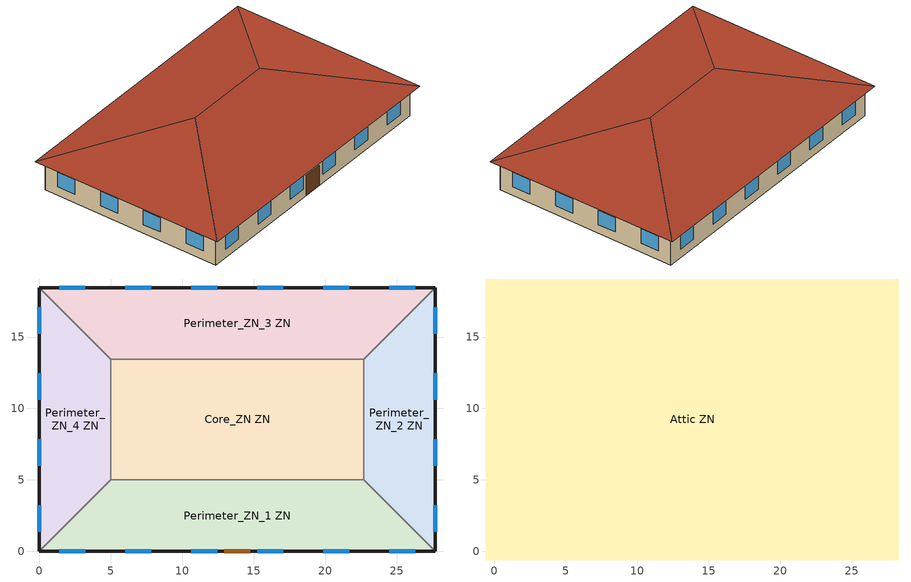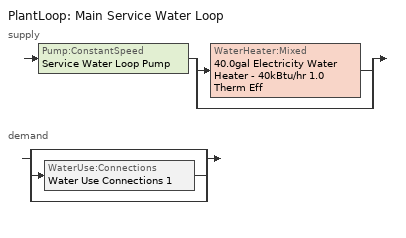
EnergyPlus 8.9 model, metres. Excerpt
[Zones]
Core_ZN ZN
 floor ground (Typical Insulated Carpeted 6in Slab Floor): 22.69,13.46 22.69,5 5,5 5,13.46 z0
 wall to Perimeter_ZN_2 ZN (Typical Interior Wall): 22.69,5 22.69,13.46 z0:3.05
 wall to Perimeter_ZN_3 ZN (Typical Interior Wall): 22.69,13.46 5,13.46 z0:3.05
 wall to Perimeter_ZN_1 ZN (Typical Interior Wall): 5,5 22.69,5 z0:3.05
 wall to Perimeter_ZN_4 ZN (Typical Interior Wall): 5,13.46 5,5 z0:3.05
Perimeter_ZN_1 ZN
 floor ground (Typical Insulated Carpeted 6in Slab Floor): 22.69,5 27.69,0 0,0 5,5 z0
 wall outside (Typical Insulated Exterior Mass Wall R-8.13): 0,0 27.69,0 z0:3.05
 wall to Perimeter_ZN_2 ZN (Typical Interior Wall): 27.69,0 22.69,5 z0:3.05
 wall to Perimeter_ZN_4 ZN (Typical Interior Wall): 5,5 0,0 z0:3.05
 window (U 0.57 SHGC 0.49 Dbl Blue 6mm/6mm Air): 1.39,0 3.22,0 / 6.01,0 7.84,0 / 10.62,0 12.45,0 / 15.24,0 17.07,0 / 19.85,0 21.68,0 / 24.47,0 26.3,0 z0.9:2.42
 door (Typical Insulated Metal Door R-1.43): 12.93,0 14.76,0 z0:2.13
Perimeter_ZN_2 ZN
 floor ground (Typical Insulated Carpeted 6in Slab Floor): 27.69,18.46 27.69,0 22.69,5 22.69,13.46 z0
 wall outside (Typical Insulated Exterior Mass Wall R-8.13): 27.69,0 27.69,18.46 z0:3.05
 wall to Perimeter_ZN_3 ZN (Typical Interior Wall): 27.69,18.46 22.69,13.46 z0:3.05
 window (U 0.57 SHGC 0.49 Dbl Blue 6mm/6mm Air): 27.69,1.39 27.69,3.22 / 27.69,6.01 27.69,7.84 / 27.69,10.62 27.69,12.45 / 27.69,15.24 27.69,17.07 z0.9:2.42
Perimeter_ZN_3 ZN
 floor ground (Typical Insulated Carpeted 6in Slab Floor): 27.69,18.46 22.69,13.46 5,13.46 0,18.46 z0
 wall outside (Typical Insulated Exterior Mass Wall R-8.13): 27.69,18.46 0,18.46 z0:3.05
 wall to Perimeter_ZN_4 ZN (Typical Interior Wall): 0,18.46 5,13.46 z0:3.05
 window (U 0.57 SHGC 0.49 Dbl Blue 6mm/6mm Air): 26.3,18.46 24.47,18.46 / 21.68,18.46 19.85,18.46 / 17.07,18.46 15.24,18.46 / 12.45,18.46 10.62,18.46 / 7.84,18.46 6.01,18.46 / 3.22,18.46 1.39,18.46 z0.9:2.42
Perimeter_ZN_4 ZN
 floor ground (Typical Insulated Carpeted 6in Slab Floor): 0,18.46 5,13.46 5,5 0,0 z0
 wall outside (Typical Insulated Exterior Mass Wall R-8.13): 0,18.46 0,0 z0:3.05
 window (U 0.57 SHGC 0.49 Dbl Blue 6mm/6mm Air): 0,17.07 0,15.24 / 0,12.45 0,10.62 / 0,7.84 0,6.01 / 0,3.22 0,1.39 z0.9:2.42
Attic ZN
 floor outside (Typical Insulated Exterior Mass Floor R-11.49): 28.29,19.06 28.29,-0.6 27.69,0 27.69,18.46 z3.05; 28.29,19.06 27.69,18.46 0,18.46 -0.6,19.06 z3.05; 27.69,0 28.29,-0.6 -0.6,-0.6 0,0 z3.05; -0.6,19.06 0,18.46 0,0 -0.6,-0.6 z3.05
 floor to Core_ZN ZN (Typical Interior Floor): 22.69,13.46 22.69,5 5,5 5,13.46 z3.05
 floor to Perimeter_ZN_2 ZN (Typical Interior Floor): 27.69,18.46 27.69,0 22.69,5 22.69,13.46 z3.05
 floor to Perimeter_ZN_3 ZN (Typical Interior Floor): 27.69,18.46 22.69,13.46 5,13.46 0,18.46 z3.05
 floor to Perimeter_ZN_1 ZN (Typical Interior Floor): 22.69,5 27.69,0 0,0 5,5 z3.05
 floor to Perimeter_ZN_4 ZN (Typical Interior Floor): 0,18.46 5,13.46 5,5 0,0 z3.05
 roof outside (Typical IEAD Roof R-15.87): 18.46,9.23,6.33 28.29,-0.6,3.05 28.29,19.06,3.05; 18.46,9.23,6.33 28.29,19.06,3.05 -0.6,19.06,3.05 9.23,9.23,6.33; 9.23,9.23,6.33 -0.6,-0.6,3.05 28.29,-0.6,3.05 18.46,9.23,6.33; 9.23,9.23,6.33 -0.6,19.06,3.05 -0.6,-0.6,3.05
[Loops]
PlantLoop 'Main Service Water Loop'
 supply: Pump:ConstantSpeed 'Service Water Loop Pump' > split
  | WaterHeater:Mixed '40.0gal Electricity Water Heater - 40kBtu/hr 1.0 Therm Eff'
  | bypass
 demand: split
  | bypass
  | WaterUse:Connections 'Water Use Connections 1'
  | bypass
[Building]
90.1-2004-SmallOffice-ASHRAE 169-2006-5A created: 2018-04-11 13:55:36 -0400: North Axis {deg}=0; Terrain=City; Loads Convergence Tolerance Value=0.04; Temperature Convergence Tolerance Value {deltaC}=0.2; Solar Distribution=FullInteriorAndExterior; Maximum Number of Warmup Days=25; Minimum Number of Warmup Days=6
[Site:Location]
Chicago Ohare Intl Ap_IL_USA: Latitude {deg}=41.98; Longitude {deg}=-87.92; Time Zone {hr}=-6; Elevation {m}=201
[Site:GroundTemperature:BuildingSurface]
19.27, 19.18, 19.29, 19.59, 19.96, 22.25, 22.94, 23.08, 23.06, 20.85, 20.16, 19.63
[Site:WaterMainsTemperature]
Calculation Method=Correlation; Annual Average Outdoor Air Temperature {C}=9.925; Maximum Difference In Monthly Average Outdoor Air Temperatures {deltaC}=28.7
[SizingPeriod:DesignDay] Day of Month=21; Dry-Bulb Temperature Range Modifier Type=DefaultMultipliers; Humidity Condition Type=Wetbulb; Barometric Pressure {Pa}=98934; Rain Indicator=No; Snow Indicator=No; Daylight Saving Time Indicator=No
Name | Month | Day Type | Maximum Dry-Bulb Temperature {C} | Daily Dry-Bulb Temperature Range {deltaC} | Wetbulb or DewPoint at Maximum Dry-Bulb {C} | Wind Speed {m/s} | Wind Direction {deg} | Solar Model Indicator | ASHRAE Clear Sky Optical Depth for Beam Irradiance (taub) | ASHRAE Clear Sky Optical Depth for Diffuse Irradiance (taud) | Sky Clearness
Chicago Ohare Intl Ap Ann Clg .4% Condns DB=>MWB | 7 | SummerDesignDay | 33.3 | 10.5 | 23.7 | 5.2 | 230 | ASHRAETau | 0.455 | 2.05
Chicago Ohare Intl Ap Ann Htg 99.6% Condns DB | 1 | WinterDesignDay | -20 | 0 | -20 | 4.9 | 270 | ASHRAEClearSky |  |  | 0
[Material] Thermal Absorptance=0.9
Name | Roughness | Thickness {m} | Conductivity {W/m-K} | Density {kg/m3} | Specific Heat {J/kg-K} | Solar Absorptance | Visible Absorptance
1/2IN Gypsum | Smooth | 0.0127 | 0.16 | 784.9 | 830 | 0.4 | 0.4
100mm Normalweight concrete floor | MediumSmooth | 0.1016 | 2.31 | 2322 | 832 | 0.7 | 0.7
1IN Stucco | Smooth | 0.0253 | 0.6918 | 1858 | 837 | 0.7 | 0.92
4 in. Normalweight Concrete Floor | MediumRough | 0.1016 | 2.31 | 2322 | 832 | 0.7 | 0.7
6 in. Normalweight Concrete Floor | MediumRough | 0.1524 | 2.31 | 2322 | 832 | 0.7 | 0.7
8IN CONCRETE HW RefBldg | Rough | 0.2032 | 1.311 | 2240 | 836.8 | 0.7 | 0.7
F08 Metal surface; Metal Roof Surface | Smooth | 0.0008 | 45.28 | 7824 | 500 | 0.7 | 0.7
G01 13mm gypsum board | Smooth | 0.0127 | 0.16 | 800 | 1090 | 0.7 | 0.5
Roof Membrane | VeryRough | 0.0095 | 0.16 | 1121.29 | 1460 | 0.77 | 0.7
Std Wood 6inch | MediumSmooth | 0.15 | 0.12 | 540 | 1210 | 0.7 | 0.7
[Material:NoMass] Thermal Absorptance=0.9; Solar Absorptance=0.7
Name | Roughness | Thermal Resistance {m2-K/W} | Visible Absorptance
CP02 CARPET PAD | VeryRough | 0.21648 | 0.8
Typical Carpet Pad | Smooth | 0.21648 | 0.8
Typical Insulation R-0.58 | Smooth | 0.101875 | 0.7
Typical Insulation R-14.76 | Smooth | 2.59864 | 0.7
Typical Insulation R-5.74 | Smooth | 1.01115 | 0.7
Typical Insulation R-8.93 | Smooth | 1.57183 | 0.7
[WindowMaterial:Gas]
AIR 6MM: Gas Type=Air; Thickness {m}=0.0063
[WindowMaterial:Glazing] Optical Data Type=SpectralAverage; Thickness {m}=0.006; Infrared Transmittance at Normal Incidence=0; Front Side Infrared Hemispherical Emissivity=0.84; Back Side Infrared Hemispherical Emissivity=0.84; Conductivity {W/m-K}=0.9; Dirt Correction Factor for Solar and Visible Transmittance=1; Solar Diffusing=No
Name | Solar Transmittance at Normal Incidence | Front Side Solar Reflectance at Normal Incidence | Back Side Solar Reflectance at Normal Incidence | Visible Transmittance at Normal Incidence | Front Side Visible Reflectance at Normal Incidence | Back Side Visible Reflectance at Normal Incidence
BLUE 6MM | 0.48 | 0.05 | 0.05 | 0.57 | 0.06 | 0.06
CLEAR 6MM | 0.775 | 0.071 | 0.071 | 0.881 | 0.08 | 0.08
[Construction]
InteriorFurnishings: Std Wood 6inch
Typical IEAD Roof R-15.87: Roof Membrane, Typical Insulation R-14.76, Metal Roof Surface
Typical Insulated Carpeted 6in Slab Floor: 6 in. Normalweight Concrete Floor, Typical Carpet Pad
Typical Insulated Exterior Mass Floor R-11.49: Typical Insulation R-8.93, 4 in. Normalweight Concrete Floor, Typical Carpet Pad
Typical Insulated Exterior Mass Wall R-8.13: 1IN Stucco, 8IN CONCRETE HW RefBldg, Typical Insulation R-5.74, 1/2IN Gypsum
Typical Insulated Metal Door R-1.43: F08 Metal surface, Typical Insulation R-0.58
Typical Interior Floor: 100mm Normalweight concrete floor, CP02 CARPET PAD
Typical Interior Wall: G01 13mm gypsum board, G01 13mm gypsum board
U 0.57 SHGC 0.49 Dbl Blue 6mm/6mm Air: BLUE 6MM, AIR 6MM, CLEAR 6MM
[Zone]
Name | Part of Total Floor Area
Attic ZN | No
Core_ZN ZN; Perimeter_ZN_1 ZN; Perimeter_ZN_2 ZN; Perimeter_ZN_3 ZN; Perimeter_ZN_4 ZN | Yes
[InternalMass] Construction=InteriorFurnishings
Name | Zone | Surface Area {m2}
Core_ZN Mass | Core_ZN ZN | 299.3148
Perimeter_ZN_1 Mass | Perimeter_ZN_1 ZN | 226.9
Perimeter_ZN_2 Mass | Perimeter_ZN_2 ZN | 134.6
Perimeter_ZN_3 Mass | Perimeter_ZN_3 ZN | 226.9
Perimeter_ZN_4 Mass | Perimeter_ZN_4 ZN | 134.6
[ZoneControl:Thermostat] Control Object Type 1=ThermostatSetpoint:DualSetpoint
Name | Zone or ZoneList | Control Type Schedule | Control Name 1
Core_ZN ZN Thermostat | Core_ZN ZN | Core_ZN ZN Thermostat Schedule | Office WholeBuilding - Sm Office Thermostat 5
Perimeter_ZN_1 ZN Thermostat | Perimeter_ZN_1 ZN | Perimeter_ZN_1 ZN Thermostat Schedule | Office WholeBuilding - Sm Office Thermostat 1
Perimeter_ZN_2 ZN Thermostat | Perimeter_ZN_2 ZN | Perimeter_ZN_2 ZN Thermostat Schedule | Office WholeBuilding - Sm Office Thermostat 2
Perimeter_ZN_3 ZN Thermostat | Perimeter_ZN_3 ZN | Perimeter_ZN_3 ZN Thermostat Schedule | Office WholeBuilding - Sm Office Thermostat 3
Perimeter_ZN_4 ZN Thermostat | Perimeter_ZN_4 ZN | Perimeter_ZN_4 ZN Thermostat Schedule | Office WholeBuilding - Sm Office Thermostat 4
[ThermostatSetpoint:DualSetpoint] Heating Setpoint Temperature Schedule=OfficeSmall HTGSETP_SCH_NO_OPTIMUM; Cooling Setpoint Temperature Schedule=OfficeSmall CLGSETP_SCH_NO_OPTIMUM
Office WholeBuilding - Sm Office Thermostat 5; Office WholeBuilding - Sm Office Thermostat 1; Office WholeBuilding - Sm Office Thermostat 2; Office WholeBuilding - Sm Office Thermostat 3; Office WholeBuilding - Sm Office Thermostat 4
[ZoneHVAC:PackagedTerminalHeatPump] Availability Schedule=Always On Discrete hvac_library; Cooling Supply Air Flow Rate {m3/s}=Autosize; Heating Supply Air Flow Rate {m3/s}=Autosize; No Load Supply Air Flow Rate {m3/s}=Autosize; Cooling Outdoor Air Flow Rate {m3/s}=Autosize; Heating Outdoor Air Flow Rate {m3/s}=Autosize; No Load Outdoor Air Flow Rate {m3/s}=Autosize; Heating Convergence Tolerance=0.001; Cooling Convergence Tolerance=0.001; Maximum Supply Air Temperature from Supplemental Heater {C}=Autosize; Maximum Outdoor Dry-Bulb Temperature for Supplemental Heater Operation {C}=21; Fan Placement=DrawThrough
Name | Supply Air Fan | Heating Coil | Cooling Coil | Supplemental Heating Coil
Zone1PTHP | Zone1PTHPFan | Zone1PTHPDXHeatCoil | Zone1PTHPDXCoolCoil | Zone1PTHPElecHtgBackupCoil
Zone2PTHP | Zone1PTHPFan 3 | Zone2PTHPDXHeatCoil | Zone2PTHPDXCoolCoil | Zone2PTHPElecHtgBackupCoil
Zone3PTHP | Zone3PTHPFan | Zone3PTHPDXHeatCoil | Zone3PTHPDXCoolCoil | Zone3PTHPElecHtgBackupCoil
Zone4PTHP | Zone4PTHPFan | Zone4PTHPDXHeatCoil | Zone4PTHPDXCoolCoil | Zone4PTHPElecHtgBackupCoil
Zone5PTHP | Zone5PTHPFan | Zone5PTHPDXHeatCoil | Zone5PTHPDXCoolCoil | Zone5PTHPElecHtgBackupCoil
[Fan:ConstantVolume] Availability Schedule=Always On Discrete hvac_library; Fan Total Efficiency=0.7; Pressure Rise {Pa}=250; Maximum Flow Rate {m3/s}=AutoSize; Motor Efficiency=0.9; Motor In Airstream Fraction=1
Zone1PTHPFan; Zone1PTHPFan 3; Zone3PTHPFan; Zone4PTHPFan; Zone5PTHPFan
[Coil:Heating:DX:SingleSpeed] Availability Schedule=Always On Discrete hvac_library; Gross Rated Heating Capacity {W}=Autosize; Gross Rated Heating COP {W/W}=5; Rated Air Flow Rate {m3/s}=Autosize; Rated Supply Fan Power Per Volume Flow Rate {W/(m3/s)}=773.3; Heating Capacity Function of Temperature Curve=OS:Curve:Biquadratic 11; Heating Capacity Function of Flow Fraction Curve=OS:Curve:Quadratic 14; Energy Input Ratio Function of Temperature Curve=OS:Curve:Biquadratic 12; Energy Input Ratio Function of Flow Fraction Curve=OS:Curve:Quadratic 15; Part Load Fraction Correlation Curve=OS:Curve:Quadratic 16; Minimum Outdoor Dry-Bulb Temperature for Compressor Operation {C}=-8; Maximum Outdoor Dry-Bulb Temperature for Defrost Operation {C}=5; Crankcase Heater Capacity {W}=0; Maximum Outdoor Dry-Bulb Temperature for Crankcase Heater Operation {C}=10; Defrost Strategy=Resistive; Defrost Control=Timed; Defrost Time Period Fraction=0.166667; Resistive Defrost Heater Capacity {W}=2000
Zone1PTHPDXHeatCoil; Zone2PTHPDXHeatCoil; Zone3PTHPDXHeatCoil; Zone4PTHPDXHeatCoil; Zone5PTHPDXHeatCoil
[Coil:Cooling:DX:SingleSpeed] Availability Schedule=Always On Discrete hvac_library; Gross Rated Total Cooling Capacity {W}=Autosize; Gross Rated Sensible Heat Ratio=Autosize; Gross Rated Cooling COP {W/W}=3; Rated Air Flow Rate {m3/s}=Autosize; Rated Evaporator Fan Power Per Volume Flow Rate {W/(m3/s)}=773.3; Total Cooling Capacity Function of Temperature Curve=OS:Curve:Biquadratic 9; Total Cooling Capacity Function of Flow Fraction Curve=OS:Curve:Quadratic 11; Energy Input Ratio Function of Temperature Curve=OS:Curve:Biquadratic 10; Energy Input Ratio Function of Flow Fraction Curve=OS:Curve:Quadratic 12; Part Load Fraction Correlation Curve=OS:Curve:Quadratic 13; Condenser Type=AirCooled; Evaporative Condenser Effectiveness=0; Evaporative Condenser Air Flow Rate {m3/s}=Autosize; Evaporative Condenser Pump Rated Power Consumption {W}=Autosize; Crankcase Heater Capacity {W}=0; Maximum Outdoor Dry-Bulb Temperature for Crankcase Heater Operation {C}=0; Basin Heater Capacity {W/K}=0; Basin Heater Setpoint Temperature {C}=10
Zone1PTHPDXCoolCoil; Zone2PTHPDXCoolCoil; Zone3PTHPDXCoolCoil; Zone4PTHPDXCoolCoil; Zone5PTHPDXCoolCoil
[Coil:Heating:Electric] Availability Schedule=Always On Discrete hvac_library; Efficiency=1; Nominal Capacity {W}=0
Zone1PTHPElecHtgBackupCoil; Zone2PTHPElecHtgBackupCoil; Zone3PTHPElecHtgBackupCoil; Zone4PTHPElecHtgBackupCoil; Zone5PTHPElecHtgBackupCoil
[Zone equipment]
Core_ZN ZN: Zone1PTHP
Perimeter_ZN_1 ZN: Zone2PTHP
Perimeter_ZN_2 ZN: Zone3PTHP
Perimeter_ZN_3 ZN: Zone4PTHP
Perimeter_ZN_4 ZN: Zone5PTHP
[Sizing:Zone] Zone Cooling Design Supply Air Temperature Input Method=SupplyAirTemperature; Zone Cooling Design Supply Air Temperature {C}=12.8; Zone Cooling Design Supply Air Temperature Difference {deltaC}=11.11; Zone Heating Design Supply Air Temperature Input Method=SupplyAirTemperature; Zone Heating Design Supply Air Temperature {C}=40; Zone Heating Design Supply Air Temperature Difference {deltaC}=11.11; Zone Cooling Design Supply Air Humidity Ratio {kgWater/kgDryAir}=0.0085; Zone Heating Design Supply Air Humidity Ratio {kgWater/kgDryAir}=0.008; Design Specification Outdoor Air Object=Office WholeBuilding - Sm Office Ventilation; Cooling Design Air Flow Method=DesignDay; Cooling Design Air Flow Rate {m3/s}=0; Cooling Minimum Air Flow per Zone Floor Area {m3/s-m2}=0.000762; Cooling Minimum Air Flow {m3/s}=0; Cooling Minimum Air Flow Fraction=0; Heating Design Air Flow Method=DesignDay; Heating Design Air Flow Rate {m3/s}=0; Heating Maximum Air Flow per Zone Floor Area {m3/s-m2}=0.002032; Heating Maximum Air Flow {m3/s}=0.141576; Heating Maximum Air Flow Fraction=0.3; Account for Dedicated Outdoor Air System=No
Name | Design Specification Zone Air Distribution Object
Core_ZN ZN | Core_ZN ZN Design Spec Zone Air Dist
Perimeter_ZN_1 ZN | Perimeter_ZN_1 ZN Design Spec Zone Air Dist
Perimeter_ZN_2 ZN | Perimeter_ZN_2 ZN Design Spec Zone Air Dist
Perimeter_ZN_3 ZN | Perimeter_ZN_3 ZN Design Spec Zone Air Dist
Perimeter_ZN_4 ZN | Perimeter_ZN_4 ZN Design Spec Zone Air Dist
[DesignSpecification:ZoneAirDistribution] Zone Air Distribution Effectiveness in Cooling Mode=1; Zone Air Distribution Effectiveness in Heating Mode=1
Core_ZN ZN Design Spec Zone Air Dist; Perimeter_ZN_1 ZN Design Spec Zone Air Dist; Perimeter_ZN_2 ZN Design Spec Zone Air Dist; Perimeter_ZN_3 ZN Design Spec Zone Air Dist; Perimeter_ZN_4 ZN Design Spec Zone Air Dist
[DesignSpecification:OutdoorAir]
Office WholeBuilding - Sm Office Ventilation: Outdoor Air Method=Sum; Outdoor Air Flow per Person {m3/s-person}=0; Outdoor Air Flow per Zone Floor Area {m3/s-m2}=0.000508; Outdoor Air Flow per Zone {m3/s}=0; Outdoor Air Flow Air Changes per Hour {1/hr}=0
[ZoneInfiltration:DesignFlowRate] Schedule=OfficeSmall INFIL_QUARTER_ON_SCH; Design Flow Rate Calculation Method=Flow/ExteriorArea; Flow per Exterior Surface Area {m3/s-m2}=0.00102523; Constant Term Coefficient=0; Temperature Term Coefficient=0; Velocity Term Coefficient=0.224; Velocity Squared Term Coefficient=0
Name | Zone or ZoneList
Perimeter_ZN_1 Infiltration | Perimeter_ZN_1 ZN
Perimeter_ZN_2 Infiltration | Perimeter_ZN_2 ZN
Perimeter_ZN_3 Infiltration | Perimeter_ZN_3 ZN
Perimeter_ZN_4 Infiltration | Perimeter_ZN_4 ZN
[PlantLoop]
Main Service Water Loop: Fluid Type=Water; Plant Equipment Operation Scheme=Main Service Water Loop Operation Schemes; Maximum Loop Temperature {C}=60; Minimum Loop Temperature {C}=10; Maximum Loop Flow Rate {m3/s}=Autosize; Minimum Loop Flow Rate {m3/s}=0; Plant Loop Volume {m3}=Autocalculate; Load Distribution Scheme=Optimal; Plant Loop Demand Calculation Scheme=SingleSetpoint
[Sizing:Plant]
Main Service Water Loop: Loop Type=Heating; Design Loop Exit Temperature {C}=60; Loop Design Temperature Difference {deltaC}=5; Sizing Option=NonCoincident; Zone Timesteps in Averaging Window=1; Coincident Sizing Factor Mode=None
[Pump:ConstantSpeed]
Service Water Loop Pump: Design Flow Rate {m3/s}=Autosize; Design Pump Head {Pa}=0.001; Design Power Consumption {W}=Autosize; Motor Efficiency=0.825; Fraction of Motor Inefficiencies to Fluid Stream=0; Pump Control Type=Intermittent; Design Power Sizing Method=PowerPerFlowPerPressure; Design Electric Power per Unit Flow Rate {W/(m3/s)}=348701.1; Design Shaft Power per Unit Flow Rate per Unit Head=1.28205
[WaterHeater:Mixed]
40.0gal Electricity Water Heater - 40kBtu/hr 1.0 Therm Eff: Tank Volume {m3}=0.151416; Setpoint Temperature Schedule=Service Water Loop Temp - 140F; Deadband Temperature Difference {deltaC}=2; Maximum Temperature Limit {C}=82.2222; Heater Control Type=Cycle; Heater Maximum Capacity {W}=11722.8; Heater Ignition Minimum Flow Rate {m3/s}=0; Heater Ignition Delay {s}=0; Heater Fuel Type=Electricity; Heater Thermal Efficiency=1; Off Cycle Parasitic Fuel Consumption Rate {W}=570.999; Off Cycle Parasitic Fuel Type=Electricity; Off Cycle Parasitic Heat Fraction to Tank=0.8; On Cycle Parasitic Fuel Consumption Rate {W}=570.999; On Cycle Parasitic Fuel Type=Electricity; On Cycle Parasitic Heat Fraction to Tank=0; Ambient Temperature Indicator=Schedule; Ambient Temperature Schedule=Water Heater Ambient Temp Schedule - 70F; Off Cycle Loss Coefficient to Ambient Temperature {W/K}=1.87331; Off Cycle Loss Fraction to Zone=1; On Cycle Loss Coefficient to Ambient Temperature {W/K}=1.87331; On Cycle Loss Fraction to Zone=1; Use Side Effectiveness=1; Source Side Effectiveness=1; Use Side Design Flow Rate {m3/s}=Autosize; Source Side Design Flow Rate {m3/s}=Autosize; Indirect Water Heating Recovery Time {hr}=1.5; Source Side Flow Control Mode=IndirectHeatPrimarySetpoint
[SetpointManager:Scheduled]
Service hot water setpoint manager: Control Variable=Temperature; Schedule=Service Water Loop Temp - 140F
[WaterUse:Connections]
Water Use Connections 1: Water Use Equipment Name 1=Main Service Water Use 0.06gal/min
[WaterUse:Equipment]
Main Service Water Use 0.06gal/min: Peak Flow Rate {m3/s}=4.03777e-06; Flow Rate Fraction Schedule=OfficeSmall BLDG_SWH_SCH; Target Temperature Schedule=Mixed Water At Faucet Temp - 120F; Sensible Fraction Schedule=Fraction Sensible - 0.2; Latent Fraction Schedule=Fraction Latent - 0.05
[PlantEquipmentOperationSchemes]
Main Service Water Loop Operation Schemes: Control Scheme Object Type 1=PlantEquipmentOperation:HeatingLoad; Control Scheme Name 1=Main Service Water Loop Heating Operation Scheme; Control Scheme Schedule Name 1=Always On Discrete
[PlantEquipmentOperation:HeatingLoad]
Main Service Water Loop Heating Operation Scheme: Load Range Lower Limit 1 {W}=0; Load Range Upper Limit 1 {W}=1000000000; Range Equipment List Name 1=Main Service Water Loop Heating Equipment List
[PlantEquipmentList]
Main Service Water Loop Heating Equipment List: WaterHeater:Mixed, 40.0gal Electricity Water Heater - 40kBtu/hr 1.0 Therm Eff
[Exterior:Lights]
NonDimming Exterior Lights Def: Schedule=OfficeSmall Exterior_Lgt_ALWAYS_ON; Design Level {W}=1634; Control Option=AstronomicalClock
[EnergyManagementSystem:GlobalVariable]
CurveInput2_1
CurveInput2_2
CurveInput2_3
CurveInput2_4
CurveInput2_5
[EnergyManagementSystem:Sensor]
Name | Output:Variable or Output:Meter Index Key | Output:Variable or Output:Meter
ActualCurve1; ActualCurve2; ActualCurve3; ActualCurve4; ActualCurve5 | OS:Curve:Biquadratic 9 | Performance Curve Output Value
CoilInletDBT1 | Zone1PTHP Mixed Air Node | System Node Temperature
CoilInletDBT2 | Zone4PTHP Mixed Air Node | System Node Temperature
CoilInletDBT3 | Zone2PTHP Mixed Air Node | System Node Temperature
CoilInletDBT4 | Zone5PTHP Mixed Air Node | System Node Temperature
CoilInletDBT5 | Zone3PTHP Mixed Air Node | System Node Temperature
CoilInletW1 | Zone1PTHP Mixed Air Node | System Node Humidity Ratio
CoilInletW2 | Zone4PTHP Mixed Air Node | System Node Humidity Ratio
CoilInletW3 | Zone2PTHP Mixed Air Node | System Node Humidity Ratio
CoilInletW4 | Zone5PTHP Mixed Air Node | System Node Humidity Ratio
CoilInletW5 | Zone3PTHP Mixed Air Node | System Node Humidity Ratio
OAT1 | Zone1PTHP OA Node | System Node Temperature
OAT2 | Zone4PTHP OA Node | System Node Temperature
OAT3 | Zone2PTHP OA Node | System Node Temperature
OAT4 | Zone5PTHP OA Node | System Node Temperature
OAT5 | Zone3PTHP OA Node | System Node Temperature
Pressure1 | Zone1PTHP OA Node | System Node Pressure
Pressure2 | Zone4PTHP OA Node | System Node Pressure
Pressure3 | Zone2PTHP OA Node | System Node Pressure
Pressure4 | Zone5PTHP OA Node | System Node Pressure
Pressure5 | Zone3PTHP OA Node | System Node Pressure
[EnergyManagementSystem:Actuator] Actuated Component Unique=OS:Curve:Biquadratic 9; Actuated Component Type=Curve; Actuated Component Control Type=Curve Result
CurveOverwrite1; CurveOverwrite2; CurveOverwrite3; CurveOverwrite4; CurveOverwrite5
[EnergyManagementSystem:Program]
CurveOverwriteMGR: SET TTmp_1 = CoilInletDBT1; SET WTmp_1 = CoilInletW1; SET PTmp_1 = Pressure1; SET MyWB_1 = @TwbFnTdbWPb TTmp_1 WTmp_1 PTmp_1; SET IVOnea_1 = MyWB_1; SET IVTwo_1 = OAT1; SET IVThree_1 = IVOnea_1*IVTwo_1; SET C1_1 = 0.42415; SET C2_1 = 0.04426; SET C3_1 = -0.00042; SET C4_1 = 0.00333; SET C5_1 = -8.0e-05; SET C6_1 = -0.00021; SET C1_a1 = 0.942567793; SET C2_a1 = -0.009543347; SET C3_a1 = 0.00068377; SET C4_a1 = -0.011042676; SET C5_a1 = 5.249e-06; SET C6_a1 = -9.72e-06; SET LeftCurveInput_1=C1_1+(C2_1*IVOnea_1)+(C3_1*IVOnea_1*IVonea_1); SET RightCurveInput_1=(C4_1*IVTwo_1)+(C5_1*IVTwo_1*IVTwo_1)+(C6_1*IVThree_1); SET CurveInput_1 = LeftCurveInput_1 + RightCurveInput_1; SET #CurveInput2_1 = CurveInput_1; IF OAT1>31; SET LeftCurveInput_1=C1_a1+(C2_a1*IVOnea_1)+(C3_a1*IVOnea_1*IVonea_1); SET RightCurveInput_1=(C4_a1*IVTwo_1)+(C5_a1*IVTwo_1*IVTwo_1)+(C6_a1*IVThree_1); SET CurveInput_1=LeftCurveInput_1 + RightCurveInput_1; ENDIF; SET CurveOverwrite1 = CurveInput_1; SET TTmp_2 = CoilInletDBT2; SET WTmp_2 = CoilInletW2; SET PTmp_2 = Pressure2; SET MyWB_2 = @TwbFnTdbWPb TTmp_2 WTmp_2 PTmp_2; SET IVOnea_2 = MyWB_2; SET IVTwo_2 = OAT2; SET IVThree_2 = IVOnea_2*IVTwo_2; SET C1_2 = 0.42415; SET C2_2 = 0.04426; SET C3_2 = -0.00042; SET C4_2 = 0.00333; SET C5_2 = -8.0e-05; SET C6_2 = -0.00021; SET C1_a2 = 0.942567793; SET C2_a2 = -0.009543347; SET C3_a2 = 0.00068377; SET C4_a2 = -0.011042676; SET C5_a2 = 5.249e-06; SET C6_a2 = -9.72e-06; SET LeftCurveInput_2=C1_2+(C2_2*IVOnea_2)+(C3_2*IVOnea_2*IVonea_2); SET RightCurveInput_2=(C4_2*IVTwo_2)+(C5_2*IVTwo_2*IVTwo_2)+(C6_2*IVThree_2); SET CurveInput_2 = LeftCurveInput_2 + RightCurveInput_2; SET #CurveInput2_2 = CurveInput_2; IF OAT2>31; SET LeftCurveInput_2=C1_a2+(C2_a2*IVOnea_2)+(C3_a2*IVOnea_2*IVonea_2); SET RightCurveInput_2=(C4_a2*IVTwo_2)+(C5_a2*IVTwo_2*IVTwo_2)+(C6_a2*IVThree_2); SET CurveInput_2=LeftCurveInput_2 + RightCurveInput_2; ENDIF; SET CurveOverwrite2 = CurveInput_2; SET TTmp_3 = CoilInletDBT3; SET WTmp_3 = CoilInletW3; SET PTmp_3 = Pressure3; SET MyWB_3 = @TwbFnTdbWPb TTmp_3 WTmp_3 PTmp_3; SET IVOnea_3 = MyWB_3; SET IVTwo_3 = OAT3; SET IVThree_3 = IVOnea_3*IVTwo_3; SET C1_3 = 0.42415; SET C2_3 = 0.04426; SET C3_3 = -0.00042; SET C4_3 = 0.00333; SET C5_3 = -8.0e-05; SET C6_3 = -0.00021; SET C1_a3 = 0.942567793; SET C2_a3 = -0.009543347; SET C3_a3 = 0.00068377; SET C4_a3 = -0.011042676; SET C5_a3 = 5.249e-06; SET C6_a3 = -9.72e-06; SET LeftCurveInput_3=C1_3+(C2_3*IVOnea_3)+(C3_3*IVOnea_3*IVonea_3); SET RightCurveInput_3=(C4_3*IVTwo_3)+(C5_3*IVTwo_3*IVTwo_3)+(C6_3*IVThree_3); SET CurveInput_3 = LeftCurveInput_3 + RightCurveInput_3; SET #CurveInput2_3 = CurveInput_3; IF OAT3>31; SET LeftCurveInput_3=C1_a3+(C2_a3*IVOnea_3)+(C3_a3*IVOnea_3*IVonea_3); SET RightCurveInput_3=(C4_a3*IVTwo_3)+(C5_a3*IVTwo_3*IVTwo_3)+(C6_a3*IVThree_3); SET CurveInput_3=LeftCurveInput_3 + RightCurveInput_3; ENDIF; SET CurveOverwrite3 = CurveInput_3; SET TTmp_4 = CoilInletDBT4; SET WTmp_4 = CoilInletW4; SET PTmp_4 = Pressure4; SET MyWB_4 = @TwbFnTdbWPb TTmp_4 WTmp_4 PTmp_4; SET IVOnea_4 = MyWB_4; SET IVTwo_4 = OAT4; SET IVThree_4 = IVOnea_4*IVTwo_4; SET C1_4 = 0.42415; SET C2_4 = 0.04426; SET C3_4 = -0.00042; SET C4_4 = 0.00333; SET C5_4 = -8.0e-05; SET C6_4 = -0.00021; SET C1_a4 = 0.942567793; SET C2_a4 = -0.009543347; SET C3_a4 = 0.00068377; SET C4_a4 = -0.011042676; SET C5_a4 = 5.249e-06; SET C6_a4 = -9.72e-06; SET LeftCurveInput_4=C1_4+(C2_4*IVOnea_4)+(C3_4*IVOnea_4*IVonea_4); SET RightCurveInput_4=(C4_4*IVTwo_4)+(C5_4*IVTwo_4*IVTwo_4)+(C6_4*IVThree_4); SET CurveInput_4 = LeftCurveInput_4 + RightCurveInput_4; SET #CurveInput2_4 = CurveInput_4; IF OAT4>31; SET LeftCurveInput_4=C1_a4+(C2_a4*IVOnea_4)+(C3_a4*IVOnea_4*IVonea_4); SET RightCurveInput_4=(C4_a4*IVTwo_4)+(C5_a4*IVTwo_4*IVTwo_4)+(C6_a4*IVThree_4); SET CurveInput_4=LeftCurveInput_4 + RightCurveInput_4; ENDIF; SET CurveOverwrite4 = CurveInput_4; SET TTmp_5 = CoilInletDBT5; SET WTmp_5 = CoilInletW5; SET PTmp_5 = Pressure5; SET MyWB_5 = @TwbFnTdbWPb TTmp_5 WTmp_5 PTmp_5; SET IVOnea_5 = MyWB_5; SET IVTwo_5 = OAT5; SET IVThree_5 = IVOnea_5*IVTwo_5; SET C1_5 = 0.42415; SET C2_5 = 0.04426; SET C3_5 = -0.00042; SET C4_5 = 0.00333; SET C5_5 = -8.0e-05; SET C6_5 = -0.00021; SET C1_a5 = 0.942567793; SET C2_a5 = -0.009543347; SET C3_a5 = 0.00068377; SET C4_a5 = -0.011042676; SET C5_a5 = 5.249e-06; SET C6_a5 = -9.72e-06; SET LeftCurveInput_5=C1_5+(C2_5*IVOnea_5)+(C3_5*IVOnea_5*IVonea_5); SET RightCurveInput_5=(C4_5*IVTwo_5)+(C5_5*IVTwo_5*IVTwo_5)+(C6_5*IVThree_5); SET CurveInput_5 = LeftCurveInput_5 + RightCurveInput_5; SET #CurveInput2_5 = CurveInput_5; IF OAT5>31; SET LeftCurveInput_5=C1_a5+(C2_a5*IVOnea_5)+(C3_a5*IVOnea_5*IVonea_5); SET RightCurveInput_5=(C4_a5*IVTwo_5)+(C5_a5*IVTwo_5*IVTwo_5)+(C6_a5*IVThree_5); SET CurveInput_5=LeftCurveInput_5 + RightCurveInput_5; ENDIF; SET CurveOverwrite5 = CurveInput_5
[EnergyManagementSystem:ProgramCallingManager]
EMSBasedCurveManager: AfterPredictorBeforeHVACManagers; CurveOverwriteMGR
[EnergyManagementSystem:OutputVariable] Type of Data in Variable=Averaged; Update Frequency=ZoneTimeStep
Name | EMS Variable
ERLCurveValue1 | ActualCurve1
ERLCurveValue2 | ActualCurve2
ERLCurveValue3 | ActualCurve3
ERLCurveValue4 | ActualCurve4
ERLCurveValue5 | ActualCurve5
NewCurveValue1 | CurveOverwrite1
NewCurveValue2 | CurveOverwrite2
NewCurveValue3 | CurveOverwrite3
NewCurveValue4 | CurveOverwrite4
NewCurveValue5 | CurveOverwrite5
OldCurveValue1 | CurveInput2_1
OldCurveValue2 | CurveInput2_2
OldCurveValue3 | CurveInput2_3
OldCurveValue4 | CurveInput2_4
OldCurveValue5 | CurveInput2_5
[Schedule:Compact]
Core_ZN ZN Thermostat Schedule; Perimeter_ZN_1 ZN Thermostat Schedule; Perimeter_ZN_2 ZN Thermostat Schedule; Perimeter_ZN_3 ZN Thermostat Schedule; Perimeter_ZN_4 ZN Thermostat Schedule: Through: 12/31, For: AllDays, Until: 24:00, 4
[Schedule:Day:Interval]
OfficeSmall HTGSETP_SCH_NO_OPTIMUM Default; OfficeSmall HTGSETP_SCH_NO_OPTIMUM Summer Design Day: No, 24:00, 15.56
OfficeSmall HTGSETP_SCH_NO_OPTIMUM Wkdy Day: No, 06:00, 15.56, 19:00, 21.11, 24:00, 15.56
OfficeSmall HTGSETP_SCH_NO_OPTIMUM Winter Design Day: No, 24:00, 21.11
OfficeSmall CLGSETP_SCH_NO_OPTIMUM Default; OfficeSmall CLGSETP_SCH_NO_OPTIMUM Winter Design Day: No, 24:00, 29.44
OfficeSmall CLGSETP_SCH_NO_OPTIMUM Wkdy Day: No, 06:00, 29.44, 18:00, 23.89, 24:00, 29.44
OfficeSmall CLGSETP_SCH_NO_OPTIMUM Summer Design Day: No, 24:00, 23.89
OfficeSmall BLDG_SWH_SCH Default: No, 24:00, 0
OfficeSmall BLDG_SWH_SCH Summer Design Day; OfficeSmall BLDG_SWH_SCH Winter Design Day; OfficeSmall BLDG_SWH_SCH WntrDsn|SmrDsn|Wkdy Day: No, 07:00, 0, 08:00, 0.27, 09:00, 0.55, 11:00, 0.64, 12:00, 0.82, 13:00, 1, 14:00, 0.91, 16:00, 0.55, 17:00, 0.73, 19:00, 0.37, 20:00, 0.18, 21:00, 0.27, 22:00, 0.09, 24:00, 0
OfficeSmall Exterior_Lgt_ALWAYS_ON Default; OfficeSmall Exterior_Lgt_ALWAYS_ON Summer Design Day; OfficeSmall Exterior_Lgt_ALWAYS_ON Winter Design Day; OfficeSmall INFIL_QUARTER_ON_SCH Default: No, 24:00, 1
OfficeSmall INFIL_QUARTER_ON_SCH SmrDsn|Wkdy Day; OfficeSmall INFIL_QUARTER_ON_SCH Summer Design Day: No, 07:00, 1, 19:00, 0.25, 24:00, 1
OfficeSmall INFIL_QUARTER_ON_SCH Winter Design Day; OfficeSmall INFIL_QUARTER_ON_SCH WntrDsn|Sat Day: No, 07:00, 1, 18:00, 0.25, 24:00, 1
Schedule Day 25: No, 24:00, 0.2
Schedule Day 26: No, 24:00, 0.05
Schedule Day 27: No, 24:00, 48.8889
Service Water Loop Temp - 140F Default: No, 24:00, 60
Water Heater Ambient Temp Schedule - 70F Default: No, 24:00, 21.1111
[Schedule:Week:Daily]
OfficeSmall HTGSETP_SCH_NO_OPTIMUM Week Rule - Jan1-Dec31: OfficeSmall HTGSETP_SCH_NO_OPTIMUM Default, OfficeSmall HTGSETP_SCH_NO_OPTIMUM Wkdy Day, OfficeSmall HTGSETP_SCH_NO_OPTIMUM Wkdy Day, OfficeSmall HTGSETP_SCH_NO_OPTIMUM Wkdy Day, OfficeSmall HTGSETP_SCH_NO_OPTIMUM Wkdy Day, OfficeSmall HTGSETP_SCH_NO_OPTIMUM Wkdy Day, OfficeSmall HTGSETP_SCH_NO_OPTIMUM Default, OfficeSmall HTGSETP_SCH_NO_OPTIMUM Default, OfficeSmall HTGSETP_SCH_NO_OPTIMUM Summer Design Day, OfficeSmall HTGSETP_SCH_NO_OPTIMUM Winter Design Day, OfficeSmall HTGSETP_SCH_NO_OPTIMUM Default, OfficeSmall HTGSETP_SCH_NO_OPTIMUM Default
OfficeSmall CLGSETP_SCH_NO_OPTIMUM Week Rule - Jan1-Dec31: OfficeSmall CLGSETP_SCH_NO_OPTIMUM Default, OfficeSmall CLGSETP_SCH_NO_OPTIMUM Wkdy Day, OfficeSmall CLGSETP_SCH_NO_OPTIMUM Wkdy Day, OfficeSmall CLGSETP_SCH_NO_OPTIMUM Wkdy Day, OfficeSmall CLGSETP_SCH_NO_OPTIMUM Wkdy Day, OfficeSmall CLGSETP_SCH_NO_OPTIMUM Wkdy Day, OfficeSmall CLGSETP_SCH_NO_OPTIMUM Default, OfficeSmall CLGSETP_SCH_NO_OPTIMUM Default, OfficeSmall CLGSETP_SCH_NO_OPTIMUM Summer Design Day, OfficeSmall CLGSETP_SCH_NO_OPTIMUM Winter Design Day, OfficeSmall CLGSETP_SCH_NO_OPTIMUM Default, OfficeSmall CLGSETP_SCH_NO_OPTIMUM Default
Fraction Latent - 0.05 Week Rule - Jan1-Dec31: Schedule Day 26, Schedule Day 26, Schedule Day 26, Schedule Day 26, Schedule Day 26, Schedule Day 26, Schedule Day 26, Schedule Day 26, Schedule Day 26, Schedule Day 26, Schedule Day 26, Schedule Day 26
Fraction Sensible - 0.2 Week Rule - Jan1-Dec31: Schedule Day 25, Schedule Day 25, Schedule Day 25, Schedule Day 25, Schedule Day 25, Schedule Day 25, Schedule Day 25, Schedule Day 25, Schedule Day 25, Schedule Day 25, Schedule Day 25, Schedule Day 25
Mixed Water At Faucet Temp - 120F Week Rule - Jan1-Dec31: Schedule Day 27, Schedule Day 27, Schedule Day 27, Schedule Day 27, Schedule Day 27, Schedule Day 27, Schedule Day 27, Schedule Day 27, Schedule Day 27, Schedule Day 27, Schedule Day 27, Schedule Day 27
OfficeSmall BLDG_SWH_SCH Week Rule - Jan1-Dec31: OfficeSmall BLDG_SWH_SCH Default, OfficeSmall BLDG_SWH_SCH WntrDsn|SmrDsn|Wkdy Day, OfficeSmall BLDG_SWH_SCH WntrDsn|SmrDsn|Wkdy Day, OfficeSmall BLDG_SWH_SCH WntrDsn|SmrDsn|Wkdy Day, OfficeSmall BLDG_SWH_SCH WntrDsn|SmrDsn|Wkdy Day, OfficeSmall BLDG_SWH_SCH WntrDsn|SmrDsn|Wkdy Day, OfficeSmall BLDG_SWH_SCH Default, OfficeSmall BLDG_SWH_SCH Default, OfficeSmall BLDG_SWH_SCH Summer Design Day, OfficeSmall BLDG_SWH_SCH Winter Design Day, OfficeSmall BLDG_SWH_SCH Default, OfficeSmall BLDG_SWH_SCH Default
OfficeSmall Exterior_Lgt_ALWAYS_ON Week Rule - Jan1-Dec31: OfficeSmall Exterior_Lgt_ALWAYS_ON Default, OfficeSmall Exterior_Lgt_ALWAYS_ON Default, OfficeSmall Exterior_Lgt_ALWAYS_ON Default, OfficeSmall Exterior_Lgt_ALWAYS_ON Default, OfficeSmall Exterior_Lgt_ALWAYS_ON Default, OfficeSmall Exterior_Lgt_ALWAYS_ON Default, OfficeSmall Exterior_Lgt_ALWAYS_ON Default, OfficeSmall Exterior_Lgt_ALWAYS_ON Default, OfficeSmall Exterior_Lgt_ALWAYS_ON Summer Design Day, OfficeSmall Exterior_Lgt_ALWAYS_ON Winter Design Day, OfficeSmall Exterior_Lgt_ALWAYS_ON Default, OfficeSmall Exterior_Lgt_ALWAYS_ON Default
OfficeSmall INFIL_QUARTER_ON_SCH Week Rule - Jan1-Dec31: OfficeSmall INFIL_QUARTER_ON_SCH Default, OfficeSmall INFIL_QUARTER_ON_SCH SmrDsn|Wkdy Day, OfficeSmall INFIL_QUARTER_ON_SCH SmrDsn|Wkdy Day, OfficeSmall INFIL_QUARTER_ON_SCH SmrDsn|Wkdy Day, OfficeSmall INFIL_QUARTER_ON_SCH SmrDsn|Wkdy Day, OfficeSmall INFIL_QUARTER_ON_SCH SmrDsn|Wkdy Day, OfficeSmall INFIL_QUARTER_ON_SCH WntrDsn|Sat Day, OfficeSmall INFIL_QUARTER_ON_SCH Default, OfficeSmall INFIL_QUARTER_ON_SCH Summer Design Day, OfficeSmall INFIL_QUARTER_ON_SCH Winter Design Day, OfficeSmall INFIL_QUARTER_ON_SCH Default, OfficeSmall INFIL_QUARTER_ON_SCH Default
Service Water Loop Temp - 140F Week Rule - Jan1-Dec31: Service Water Loop Temp - 140F Default, Service Water Loop Temp - 140F Default, Service Water Loop Temp - 140F Default, Service Water Loop Temp - 140F Default, Service Water Loop Temp - 140F Default, Service Water Loop Temp - 140F Default, Service Water Loop Temp - 140F Default, Service Water Loop Temp - 140F Default, Service Water Loop Temp - 140F Default, Service Water Loop Temp - 140F Default, Service Water Loop Temp - 140F Default, Service Water Loop Temp - 140F Default
Water Heater Ambient Temp Schedule - 70F Week Rule - Jan1-Dec31: Water Heater Ambient Temp Schedule - 70F Default, Water Heater Ambient Temp Schedule - 70F Default, Water Heater Ambient Temp Schedule - 70F Default, Water Heater Ambient Temp Schedule - 70F Default, Water Heater Ambient Temp Schedule - 70F Default, Water Heater Ambient Temp Schedule - 70F Default, Water Heater Ambient Temp Schedule - 70F Default, Water Heater Ambient Temp Schedule - 70F Default, Water Heater Ambient Temp Schedule - 70F Default, Water Heater Ambient Temp Schedule - 70F Default, Water Heater Ambient Temp Schedule - 70F Default, Water Heater Ambient Temp Schedule - 70F Default
[Schedule:Year]
OfficeSmall HTGSETP_SCH_NO_OPTIMUM: OfficeSmall HTGSETP_SCH_NO_OPTIMUM Week Rule - Jan1-Dec31, 1, 1, 12, 31
OfficeSmall CLGSETP_SCH_NO_OPTIMUM: OfficeSmall CLGSETP_SCH_NO_OPTIMUM Week Rule - Jan1-Dec31, 1, 1, 12, 31
Fraction Latent - 0.05: Fraction Latent - 0.05 Week Rule - Jan1-Dec31, 1, 1, 12, 31
Fraction Sensible - 0.2: Fraction Sensible - 0.2 Week Rule - Jan1-Dec31, 1, 1, 12, 31
Mixed Water At Faucet Temp - 120F: Mixed Water At Faucet Temp - 120F Week Rule - Jan1-Dec31, 1, 1, 12, 31
OfficeSmall BLDG_SWH_SCH: OfficeSmall BLDG_SWH_SCH Week Rule - Jan1-Dec31, 1, 1, 12, 31
OfficeSmall Exterior_Lgt_ALWAYS_ON: OfficeSmall Exterior_Lgt_ALWAYS_ON Week Rule - Jan1-Dec31, 1, 1, 12, 31
OfficeSmall INFIL_QUARTER_ON_SCH: OfficeSmall INFIL_QUARTER_ON_SCH Week Rule - Jan1-Dec31, 1, 1, 12, 31
Service Water Loop Temp - 140F: Service Water Loop Temp - 140F Week Rule - Jan1-Dec31, 1, 1, 12, 31
Water Heater Ambient Temp Schedule - 70F: Water Heater Ambient Temp Schedule - 70F Week Rule - Jan1-Dec31, 1, 1, 12, 31
[Schedule:Constant] Hourly Value=1
Always On Discrete hvac_library; Always On Discrete
[Curve:Biquadratic]
Name | Coefficient1 Constant | Coefficient2 x | Coefficient3 x**2 | Coefficient4 y | Coefficient5 y**2 | Coefficient6 x*y | Minimum Value of x {BasedOnField A2} | Maximum Value of x {BasedOnField A2} | Minimum Value of y {BasedOnField A3} | Maximum Value of y {BasedOnField A3}
OS:Curve:Biquadratic 11 | 0.758746 | 0 | 0 | 0.027626 | 0.000148716 | 0 | 0 | 1 | 0 | 1
OS:Curve:Biquadratic 12 | 1.19248 | -0.0300438 | 0.00103745 | 0 | 0 | 0 | -20 | 20 | 0 | 1
OS:Curve:Biquadratic 9 | 0.42415 | 0.04426 | -0.00042 | 0.00333 | -8e-005 | -0.00021 | 17 | 22 | 13 | 46
OS:Curve:Biquadratic 10 | 1.23649 | -0.02431 | 0.00057 | -0.01434 | 0.00063 | -0.00038 | 17 | 22 | 13 | 46
[Curve:Quadratic]
Name | Coefficient1 Constant | Coefficient2 x | Coefficient3 x**2 | Minimum Value of x {BasedOnField A2} | Maximum Value of x {BasedOnField A2}
OS:Curve:Quadratic 14 | 0.84 | 0.16 | 0 | 0.5 | 1.5
OS:Curve:Quadratic 15 | 1.3824 | -0.4336 | 0.0512 | 0 | 1
OS:Curve:Quadratic 16 | 0.85 | 0.15 | 0 | 0 | 1
OS:Curve:Quadratic 11 | 0.77136 | 0.34053 | -0.11088 | 0.75918 | 1.13877
OS:Curve:Quadratic 12 | 1.2055 | -0.32953 | 0.12308 | 0.75918 | 1.13877
OS:Curve:Quadratic 13 | 0.771 | 0.229 | 0 | 0 | 1
